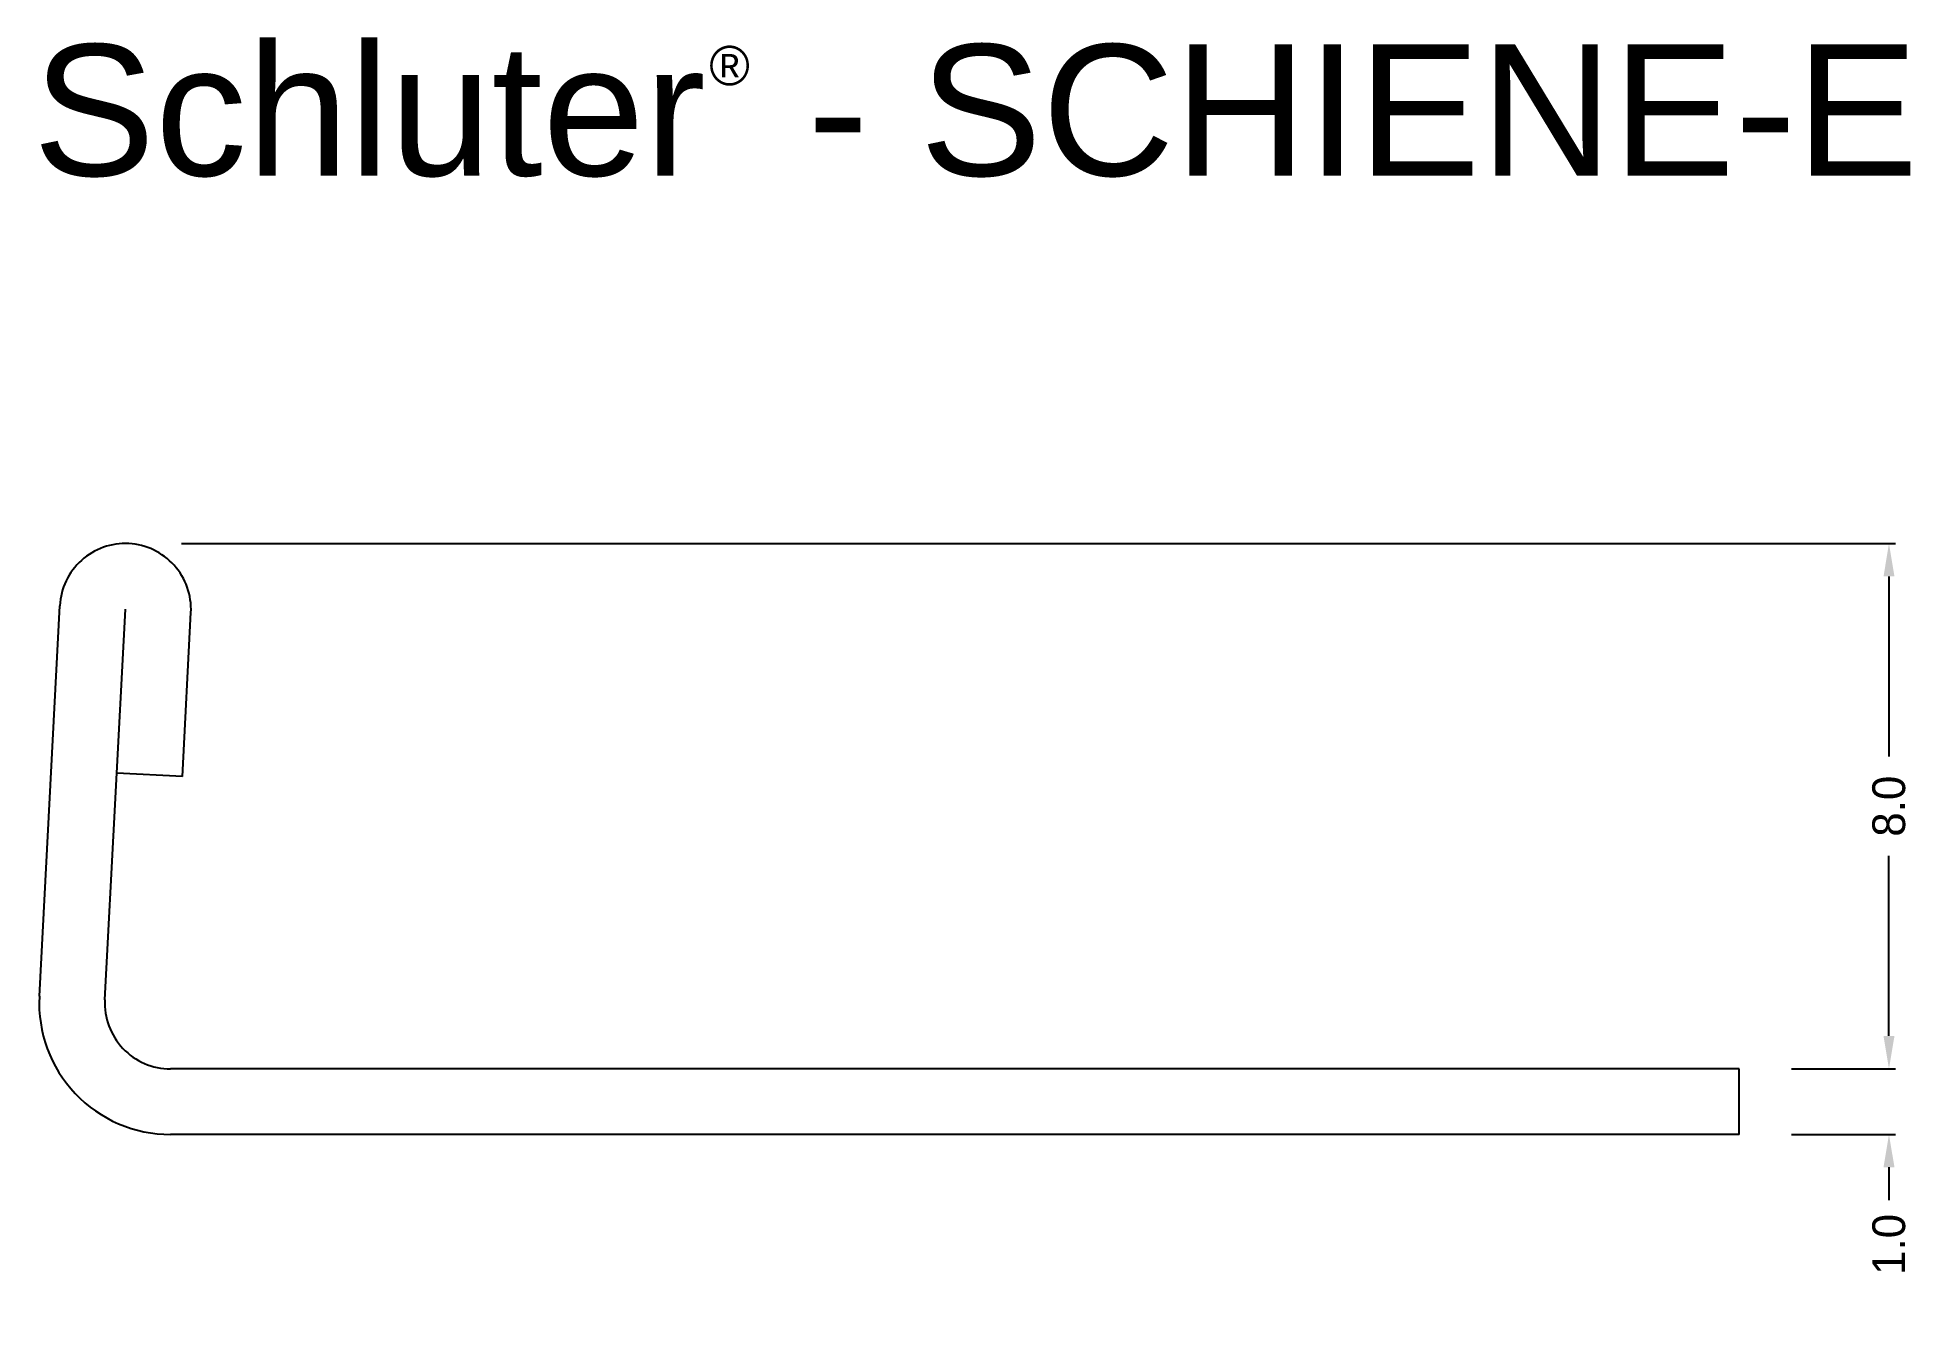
# Model space of a CAD drawing. Extents: x 48.3 to 76.8, y 39.5 to 59.
import ezdxf

# ---------------------------------------------------------------- set-up
doc = ezdxf.new("R2010")
doc.units = 0
doc.header["$MEASUREMENT"] = 0
doc.layers.get('0').update_dxf_attribs({"linetype": 'CONTINUOUS'})
for name, color, linetype in [('1', 7, 'CONTINUOUS'), ('DETAILS', 7, 'CONTINUOUS'), ('SCHIENE-E', 7, 'CONTINUOUS'), ('TEXT', 7, 'CONTINUOUS')]:
    doc.layers.add(name, color=color, linetype=linetype)
doc.layers.get('0').off()
doc.layers.get('1').off()
doc.styles.add('STYLE1', font='ARIAL.TTF')
doc.dimstyles.get("Standard").update_dxf_attribs({"dimtxt": 0.18, "dimasz": 0.18, "dimexe": 0.18, "dimexo": 0.0625, "dimgap": 0.09, "dimtad": 0, "dimtih": 1, "dimtoh": 1, "dimdec": 4, "dimzin": 0, "dimdsep": 46, "dimtxsty": 'Standard', "dimcen": 0.09, "dimadec": 0, "dimazin": 0, "dimtfac": 1, "dimtdec": 4, "dimtofl": 0, "dimtmove": 0, "dimatfit": 0, "dimfxl": 0, "dimtolj": 1, "dimtzin": 0, "dimarcsym": 0})

# ---------------------------------------------------------------- blocks, each defined once
blk = doc.blocks.new('SCHIENE-E-PROFILES-METRIC')
at = {"layer": 'SCHIENE-E', "color": 7, "linetype": 'Continuous'}
for p, q in [((48.279, 44.412), (48.591, 50.361)), ((49.277, 44.359), (49.589, 50.307)), ((50.457, 47.759), (50.588, 50.256)), ((50.457, 47.759), (49.458, 47.812)), ((74.168, 43.307), (50.276, 43.307)), ((74.168, 42.307), (74.168, 43.307)), ((74.168, 42.307), (50.276, 42.307))]:
    blk.add_line(p, q, dxfattribs=at)
for centre, radius, start, end in [((49.589, 50.308), 1, 87, 177), ((49.589, 50.308), 1, 357, 447), ((50.276, 44.307), 2, 177, 270), ((50.276, 44.307), 1, 177, 270)]:
    blk.add_arc(centre, radius, start, end, dxfattribs=at)
blk = doc.blocks.new('*D1')
at = {"layer": 'DETAILS', "color": 0, "linetype": 'Continuous', "lineweight": -2}
for p, q in [((50.442, 51.307), (76.551, 51.307)), ((76.451, 50.807), (76.451, 48.065)), ((76.451, 43.807), (76.451, 46.549)), ((74.968, 43.307), (76.551, 43.307))]:
    blk.add_line(p, q, dxfattribs=at)
at = {"layer": 'DETAILS', "color": 0, "linetype": 'Continuous'}
for points in [[(76.368, 50.807), (76.535, 50.807), (76.451, 51.307)], [(76.368, 43.807), (76.535, 43.807), (76.451, 43.307)]]:
    blk.add_solid(points, dxfattribs=at)
at = {"layer": 'DETAILS', "color": 7, "linetype": 'Continuous', "insert": (76.451, 47.307), "char_height": 0.5, "attachment_point": 5, "rotation": 90}
blk.add_mtext('\\A1;8.0', dxfattribs=at)
blk = doc.blocks.new('*D2')
at = {"layer": 'DETAILS', "color": 0, "linetype": 'Continuous', "lineweight": -2}
for p, q in [((76.451, 43.807), (76.451, 44.307)), ((74.968, 43.307), (76.551, 43.307)), ((74.968, 42.307), (76.551, 42.307)), ((76.451, 41.807), (76.451, 41.307))]:
    blk.add_line(p, q, dxfattribs=at)
at = {"layer": 'DETAILS', "color": 0, "linetype": 'Continuous'}
for points in [[(76.368, 43.807), (76.535, 43.807), (76.451, 43.307)], [(76.368, 41.807), (76.535, 41.807), (76.451, 42.307)]]:
    blk.add_solid(points, dxfattribs=at)
at = {"layer": 'DETAILS', "color": 7, "linetype": 'Continuous', "insert": (76.451, 40.632), "char_height": 0.5, "attachment_point": 5, "rotation": 90}
blk.add_mtext('\\A1;1.0', dxfattribs=at)
blk = doc.blocks.new('*D3')
at = {"color": 0, "linetype": 'ByBlock'}
for p, q in [((48.276, 43.507), (48.276, 39.716)), ((74.168, 41.507), (74.168, 39.716)), ((48.776, 39.816), (60.172, 39.816)), ((73.668, 39.816), (62.272, 39.816))]:
    blk.add_line(p, q, dxfattribs=at)
for points in [[(48.776, 39.899), (48.776, 39.732), (48.276, 39.816)], [(73.668, 39.899), (73.668, 39.732), (74.168, 39.816)]]:
    blk.add_solid(points, dxfattribs=at)
at = {"color": 7, "linetype": 'ByBlock', "insert": (61.222, 39.816), "char_height": 0.5, "attachment_point": 5}
blk.add_mtext('\\A1;25.9', dxfattribs=at)
blk = doc.blocks.new('*D4')
at = {"color": 0, "linetype": 'ByBlock'}
for p, q in [((48.276, 45.107), (48.276, 53.548)), ((48.776, 53.448), (50.088, 53.448)), ((50.588, 51.056), (50.588, 53.548)), ((50.588, 53.448), (51.425, 53.448))]:
    blk.add_line(p, q, dxfattribs=at)
for points in [[(48.776, 53.532), (48.776, 53.365), (48.276, 53.448)], [(50.088, 53.532), (50.088, 53.365), (50.588, 53.448)]]:
    blk.add_solid(points, dxfattribs=at)
at = {"color": 7, "linetype": 'ByBlock', "insert": (52.225, 53.448), "char_height": 0.5, "attachment_point": 5}
blk.add_mtext('\\A1;2.3', dxfattribs=at)

msp = doc.modelspace()

# ---------------------------------------------------------------- block references
at = {"layer": '1', "color": 7, "linetype": 'Continuous'}
msp.add_blockref('SCHIENE-E-PROFILES-METRIC', (0, 0), dxfattribs=at)

# ---------------------------------------------------------------- texts
at = {"layer": 'TEXT', "color": 7, "linetype": 'Continuous', "style": 'STYLE1'}
for s, height, p in [('Schluter  - SCHIENE-E', 2, (48.179, 56.911)), ('®', 0.6, (58.483, 58.288))]:
    msp.add_text(s, height=height, dxfattribs=at).set_placement(p)

# ---------------------------------------------------------------- dimensions: what is measured, and where the dimension line sits
at = {"layer": 'DETAILS', "color": 7, "linetype": 'Continuous'}
dim = msp.add_linear_dim(base=(50.588, 53.448), p1=(48.276, 44.307), p2=(50.588, 50.256), dimstyle='Standard', override={"dimtxt": 0.5, "dimasz": 0.5, "dimexe": 0.1, "dimexo": 0.8, "dimgap": 0.3, "dimtih": 0, "dimtoh": 0, "dimdec": 1, "dimzin": 8, "dimcen": 0.05, "dimclrt": 7, "dimatfit": 3}, dxfattribs=at)
dim.commit()
dim.dimension.update_dxf_attribs({"geometry": '*D4', "text_midpoint": (52.225, 53.448), "dimtype": 160})
for base, p2, text, picture, middle in [((76.451, 51.307), (49.642, 51.307), '8.0', '*D1', (76.451, 47.307)), ((76.451, 42.307), (74.168, 42.307), '1.0', '*D2', (76.451, 40.632))]:
    dim = msp.add_linear_dim(base=base, p1=(74.168, 43.307), p2=p2, angle=90, text=text, dimstyle='Standard', override={"dimtxt": 0.5, "dimasz": 0.5, "dimexe": 0.1, "dimexo": 0.8, "dimgap": 0.3, "dimtih": 0, "dimtoh": 0, "dimdec": 1, "dimzin": 8, "dimcen": 0.05, "dimclrt": 7, "dimatfit": 3}, dxfattribs=at)
    dim.commit()
    dim.dimension.update_dxf_attribs({"geometry": picture, "text_midpoint": middle})
dim = msp.add_linear_dim(base=(48.276, 39.816), p1=(74.168, 42.307), p2=(48.276, 44.307), dimstyle='Standard', override={"dimtxt": 0.5, "dimasz": 0.5, "dimexe": 0.1, "dimexo": 0.8, "dimgap": 0.3, "dimtih": 0, "dimtoh": 0, "dimdec": 1, "dimzin": 8, "dimcen": 0.05, "dimclrt": 7, "dimatfit": 3}, dxfattribs=at)
dim.commit()
dim.dimension.update_dxf_attribs({"geometry": '*D3', "text_midpoint": (61.222, 39.816)})

doc.saveas('drawing.dxf')
